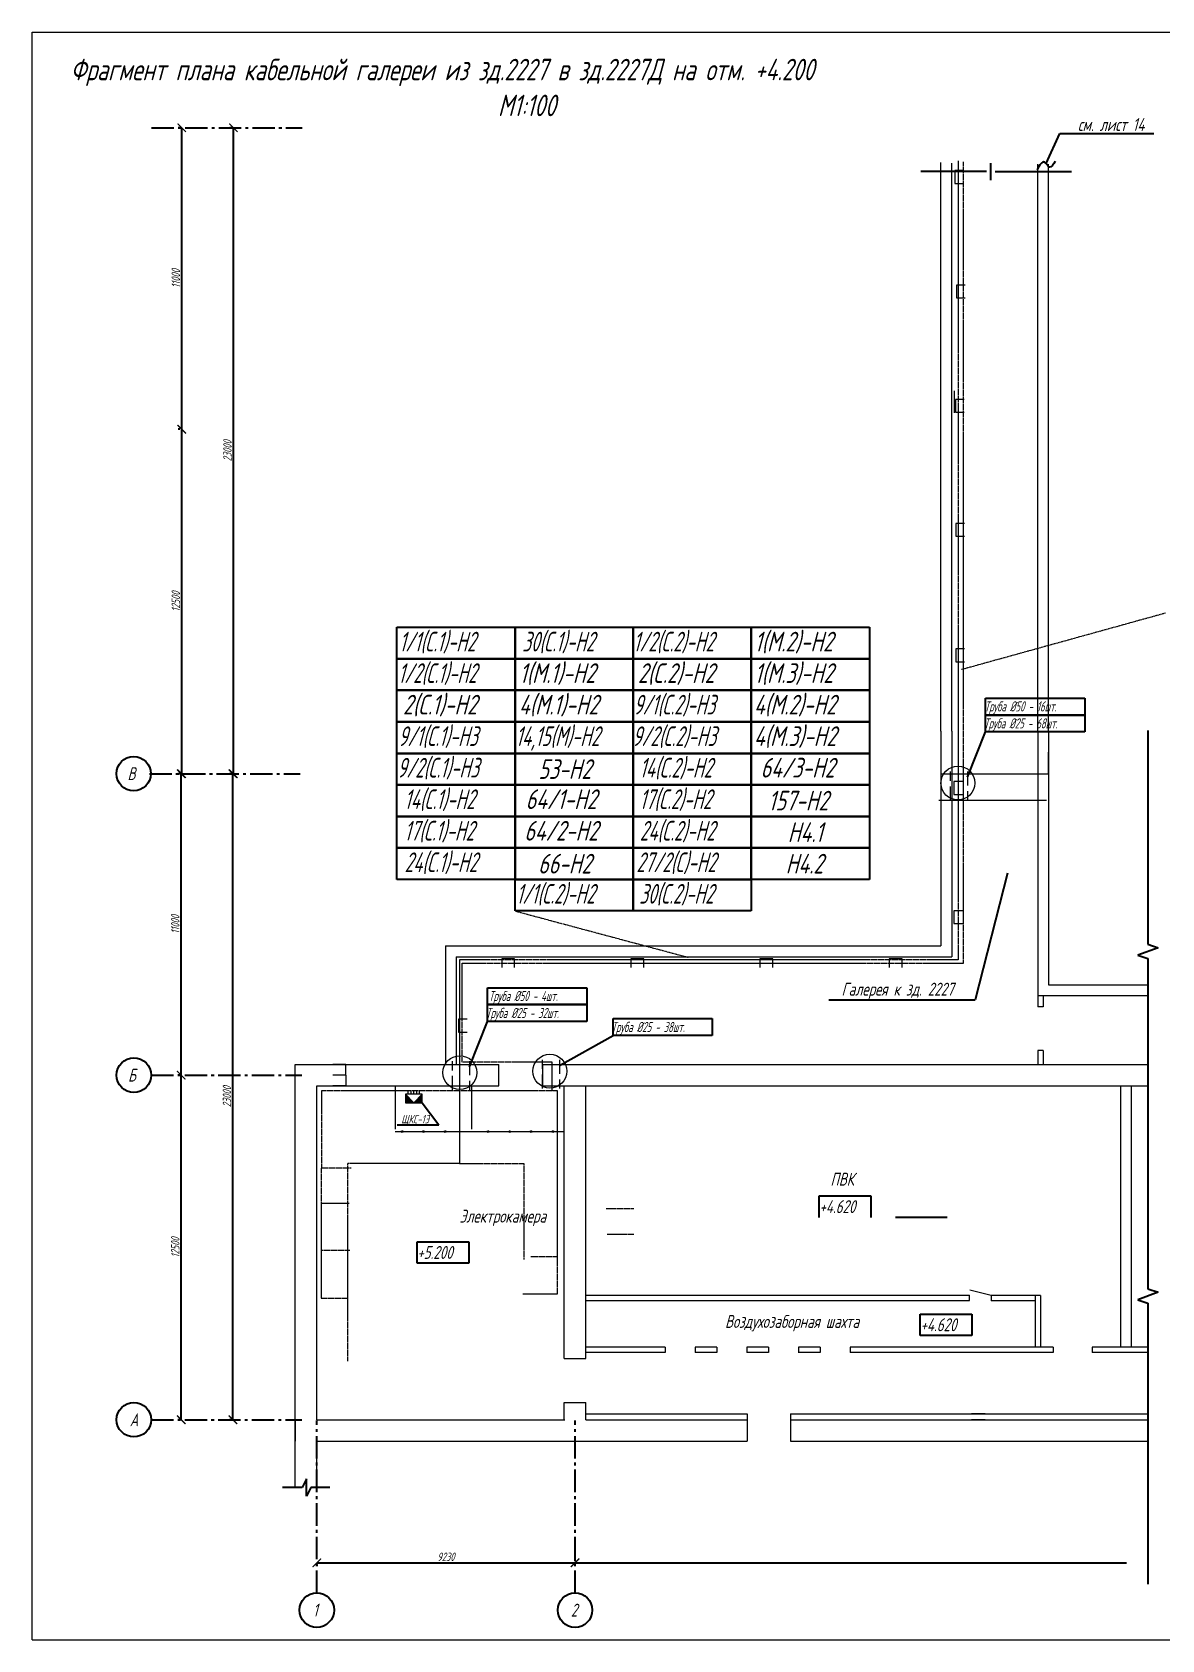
# Model space of a CAD drawing. Header units: millimetres. Extents: x -14296 to 10264, y -13087 to -5602.
# Drawn here: x -4955 to -4551, y -7160 to -6586 of the extents above; entities that cross this region are included whole.
import ezdxf

# ---------------------------------------------------------------- set-up
doc = ezdxf.new("R2010")
doc.units = ezdxf.units.MM
for name, pattern in [('gost5', [7, 5, -2, 0]), ('gost6', [12, 8, -1.5, 1, -1.5]), ('K5LT_BASIC', [0]), ('PHANTOM2', [1.25, 0.625, -0.125, 0.125, -0.125, 0.125, -0.125])]:
    doc.linetypes.add(name, pattern=pattern)
for name, color, linetype, lineweight in [('КаБель контрольный (Вновь)', 142, 'gost5', 15), ('КаБель силовой (Вновь)', 1, 'Continuous', 15), ('Линия выноска', 137, 'Continuous', 25), ('Осевая', 4, 'gost6', 25), ('Размерная', 4, 'Continuous', 25), ('Рамка толстая', 7, 'Continuous', 15), ('Рамка тонкая', 5, 'Continuous', 25), ('Строительный', 251, 'Continuous', 13), ('Текст', 7, 'Continuous', 20), ('Щиты пульты (Вновь)', 5, 'Continuous', 15), ('ЭлектрооБорудование (Вновь)', 160, 'Continuous', 15)]:
    doc.layers.add(name, color=color, linetype=linetype, lineweight=lineweight)
doc.styles.add('Simplex', font='simplex.shx', dxfattribs={"width": 0.7, "oblique": 15})

# ---------------------------------------------------------------- blocks, each defined once
blk = doc.blocks.new('_ArchTick')
at = {"color": 0, "const_width": 0.15}
blk.add_lwpolyline([(-0.5, -0.5), (0.5, 0.5)], dxfattribs=at)

msp = doc.modelspace()

# ---------------------------------------------------------------- hatches: boundary and pattern name
at = {"layer": 'Щиты пульты (Вновь)', "true_color": 0x000000}
h = msp.add_hatch(color=18, dxfattribs=at)
h.paths.add_polyline_path([(-4815.61731, -6967.85332), (-4815.61731, -6964.85332), (-4818.61731, -6967.85332)])
h.paths.add_polyline_path([(-4821.61731, -6967.85332), (-4818.61731, -6967.85332), (-4821.61731, -6964.85332)])

# ---------------------------------------------------------------- linework, layer by layer
at = {"color": 18, "true_color": 0x000000}
msp.add_spline([(-4589.5044, -6631.73161), (-4591.56582, -6633.79304), (-4593.31862, -6632.04024), (-4596.00991, -6634.73153)], degree=3, dxfattribs=at)
at = {"layer": 'КаБель контрольный (Вновь)', "color": 18, "linetype": 'PHANTOM2', "lineweight": 15, "true_color": 0x000000}
for p, q in [((-4622.30486, -6918.02963), (-4622.30486, -6631.86444)), ((-4801.37331, -6953.41198), (-4801.37331, -6918.02963)), ((-4801.37331, -6918.02963), (-4622.30486, -6918.02963)), ((-4769.20357, -6953.41198), (-4801.37331, -6953.41198)), ((-4769.20357, -6963.62195), (-4769.20357, -6953.41198)), ((-4767.29071, -6963.62195), (-4851.68615, -6963.62195)), ((-4851.68615, -6963.62195), (-4851.68615, -6991.18922)), ((-4767.29071, -6963.62195), (-4769.20357, -6963.62195)), ((-4767.29071, -7005.76234), (-4767.29071, -6963.62195)), ((-4841.06376, -6991.18922), (-4851.80871, -6991.18922)), ((-4851.80871, -6991.18922), (-4851.80871, -7037.69207)), ((-4841.73376, -7003.8855), (-4851.80871, -7003.8855)), ((-4767.29071, -7022.8317), (-4767.29071, -7005.76234)), ((-4740.05709, -7005.76234), (-4749.9299, -7005.76234)), ((-4749.63374, -7014.77453), (-4740.05709, -7014.77453)), ((-4841.47868, -7020.61795), (-4851.80871, -7020.61795)), ((-4767.29071, -7022.8317), (-4776.79472, -7022.8317)), ((-4767.29071, -7036.14675), (-4767.29071, -7022.8317)), ((-4779.71902, -7036.14675), (-4767.29071, -7036.14675)), ((-4851.80871, -7037.69207), (-4842.34176, -7037.69207))]:
    msp.add_line(p, q, dxfattribs=at)
at = {"layer": 'КаБель контрольный (Вновь)', "color": 18, "true_color": 0x000000}
for p, q in [((-4820.61731, -6964.85332), (-4820.61731, -6963.85332)), ((-4819.61731, -6964.85332), (-4819.61731, -6963.85332)), ((-4818.61731, -6964.85332), (-4818.61731, -6963.85332)), ((-4817.61731, -6964.85332), (-4817.61731, -6963.85332)), ((-4816.61731, -6964.85332), (-4816.61731, -6963.85332))]:
    msp.add_line(p, q, dxfattribs=at)
at = {"layer": 'КаБель силовой (Вновь)', "color": 18, "true_color": 0x000000}
for p, q in [((-4622.29455, -6635.05778), (-4625.37016, -6635.05778)), ((-4625.37016, -6635.05778), (-4625.37016, -6639.67119)), ((-4625.37016, -6639.67119), (-4622.29455, -6639.67119)), ((-4621.72415, -6675.91556), (-4624.79975, -6675.91556)), ((-4624.79975, -6675.91556), (-4624.79975, -6680.52896)), ((-4624.79975, -6680.52896), (-4621.72415, -6680.52896)), ((-4622.07254, -6716.72485), (-4625.14814, -6716.72485)), ((-4625.14814, -6716.72485), (-4625.14814, -6721.33826)), ((-4625.14814, -6721.33826), (-4622.07254, -6721.33826)), ((-4621.93608, -6760.99905), (-4625.01169, -6760.99905)), ((-4625.01169, -6760.99905), (-4625.01169, -6765.61246)), ((-4625.01169, -6765.61246), (-4621.93608, -6765.61246)), ((-4621.90822, -6805.85913), (-4624.98383, -6805.85913)), ((-4624.98383, -6805.85913), (-4624.98383, -6810.47253)), ((-4624.98383, -6810.47253), (-4621.90822, -6810.47253)), ((-4622.63775, -6853.17678), (-4625.71335, -6853.17678)), ((-4625.71335, -6853.17678), (-4625.71335, -6857.79018)), ((-4625.71335, -6857.79018), (-4622.63775, -6857.79018)), ((-4622.63775, -6899.31084), (-4625.71335, -6899.31084)), ((-4625.71335, -6899.31084), (-4625.71335, -6903.92425)), ((-4625.71335, -6903.92425), (-4622.63775, -6903.92425)), ((-4782.6412, -6916.50278), (-4787.25461, -6916.50278)), ((-4787.25461, -6916.50278), (-4787.25461, -6919.57839)), ((-4782.6412, -6919.57839), (-4782.6412, -6916.50278)), ((-4736.50714, -6916.50278), (-4741.12054, -6916.50278)), ((-4741.12054, -6916.50278), (-4741.12054, -6919.57839)), ((-4736.50714, -6919.57839), (-4736.50714, -6916.50278)), ((-4690.37307, -6916.50278), (-4694.98648, -6916.50278)), ((-4694.98648, -6916.50278), (-4694.98648, -6919.57839)), ((-4690.37307, -6919.57839), (-4690.37307, -6916.50278)), ((-4644.23901, -6916.50278), (-4648.85241, -6916.50278)), ((-4648.85241, -6916.50278), (-4648.85241, -6919.57839)), ((-4644.23901, -6919.57839), (-4644.23901, -6916.50278)), ((-4799.62905, -6938.03201), (-4802.70466, -6938.03201)), ((-4802.70466, -6938.03201), (-4802.70466, -6942.64542)), ((-4802.70466, -6942.64542), (-4799.62905, -6942.64542))]:
    msp.add_line(p, q, dxfattribs=at)
at = {"layer": 'КаБель силовой (Вновь)', "color": 18, "linetype": 'PHANTOM2', "lineweight": 15, "true_color": 0x000000}
for p, q in [((-4624.20044, -6631.55015), (-4624.20044, -6916.81544)), ((-4624.20044, -6916.81544), (-4802.3138, -6916.81544)), ((-4802.3138, -6916.81544), (-4802.3138, -6989.58046)), ((-4802.3138, -6989.58046), (-4842.34176, -6989.58046)), ((-4842.34176, -6989.58046), (-4842.34176, -7041.27814)), ((-4802.3138, -6989.58046), (-4779.39589, -6989.58046)), ((-4779.39589, -6989.58046), (-4779.39589, -7012.05971)), ((-4779.39589, -7012.05971), (-4779.39589, -7023.80819)), ((-4842.34176, -7041.27814), (-4842.34176, -7060.1453))]:
    msp.add_line(p, q, dxfattribs=at)
at = {"layer": 'КаБель силовой (Вновь)', "color": 18, "linetype": 'gost5', "true_color": 0x000000}
for p, q in [((-4626.93815, -6859.89562), (-4626.93815, -6849.64311)), ((-4620.85775, -6849.64311), (-4620.85775, -6859.89562)), ((-4804.868, -6963.29491), (-4804.868, -6953.0424)), ((-4798.78759, -6953.0424), (-4798.78759, -6963.29491)), ((-4772.72992, -6962.78795), (-4772.72992, -6952.53544)), ((-4766.64952, -6952.53544), (-4766.64952, -6962.78795))]:
    msp.add_line(p, q, dxfattribs=at)
at = {"layer": 'Линия выноска', "color": 18, "linetype": 'ByBlock', "lineweight": -2, "true_color": 0x000000}
for p, q in [((-4587.8414, -6621.85086), (-4587.8414, -6621.85086)), ((-4618.15248, -6931.15668), (-4618.15248, -6931.15668)), ((-4809.76858, -6975.78234), (-4809.76858, -6975.78234))]:
    msp.add_line(p, q, dxfattribs=at)
at = {"layer": 'Линия выноска', "color": 18, "true_color": 0x000000}
for p, q in [((-4614.09683, -6635.43156), (-4637.49816, -6635.43156)), ((-4612.54607, -6638.50712), (-4612.58053, -6632.356)), ((-4611.02552, -6635.42295), (-4583.67508, -6635.42295)), ((-4556.38663, -6834.99927), (-4556.38663, -6911.25563)), ((-4552.75566, -6912.49944), (-4560.01761, -6915.16226)), ((-4560.01761, -6915.16226), (-4556.38663, -6916.39996)), ((-4556.38663, -6911.25563), (-4552.75566, -6912.49944)), ((-4556.38663, -6916.39996), (-4556.38663, -7034.2798)), ((-4552.75566, -7035.52362), (-4560.01761, -7038.18643)), ((-4556.38663, -7034.2798), (-4552.75566, -7035.52362)), ((-4560.01761, -7038.18643), (-4556.38663, -7039.42414)), ((-4556.38663, -7039.42414), (-4556.38663, -7139.79166)), ((-4858.5053, -7105.2649), (-4865.61049, -7105.2649)), ((-4856.989, -7102.18934), (-4858.5053, -7105.2649)), ((-4856.95454, -7108.34045), (-4856.989, -7102.18934)), ((-4855.43824, -7105.2649), (-4856.95454, -7108.34045)), ((-4848.69467, -7105.2649), (-4855.43824, -7105.2649))]:
    msp.add_line(p, q, dxfattribs=at)
at = {"layer": 'Линия выноска', "color": 18, "linetype": 'PHANTOM2', "lineweight": 15, "true_color": 0x000000}
for p, q in [((-4550.09094, -6793.06076), (-4623.15186, -6813.27435)), ((-4782.50172, -6899.38823), (-4720.66476, -6915.93708))]:
    msp.add_line(p, q, dxfattribs=at)
at = {"layer": 'Линия выноска', "color": 18, "linetype": 'ByBlock', "lineweight": -2, "true_color": 0x000000}
for points in [[(-4592.78105, -6632.53784), (-4587.8414, -6621.85086)], [(-4587.8414, -6621.85086), (-4554.33421, -6621.85086)], [(-4606.53558, -6885.95508), (-4618.15248, -6931.15668)], [(-4670.44367, -6931.15668), (-4618.15248, -6931.15668)], [(-4815.61731, -6967.85332), (-4809.76858, -6975.78234)], [(-4824.58104, -6975.78234), (-4809.76858, -6975.78234)]]:
    msp.add_lwpolyline(points, dxfattribs=at)
at = {"layer": 'Осевая', "color": 18, "true_color": 0x000000}
for p, q in [((-4912.32967, -6619.75764), (-4858.5066, -6619.75764)), ((-4913.13011, -6850.43222), (-4859.30703, -6850.43222)), ((-4912.51346, -6958.02344), (-4858.69038, -6958.02344)), ((-4912.51346, -7081.04762), (-4858.69038, -7081.04762)), ((-4853.30807, -7142.86726), (-4853.30807, -7081.35518)), ((-4761.03994, -7142.86726), (-4761.03994, -7081.35518))]:
    msp.add_line(p, q, dxfattribs=at)
at = {"layer": 'Размерная', "color": 18, "true_color": 0x000000}
for p, q in [((-4902.19006, -6619.75764), (-4902.81506, -6619.75764)), ((-4901.56506, -6727.40379), (-4901.56506, -6619.75764)), ((-4883.73643, -6619.75764), (-4884.36143, -6619.75764)), ((-4883.11143, -6850.42797), (-4883.11143, -6619.75764)), ((-4902.19006, -6727.40379), (-4902.81506, -6727.40379)), ((-4902.19006, -6727.40379), (-4902.81506, -6727.40379)), ((-4901.56506, -6850.42797), (-4901.56506, -6727.40379)), ((-4902.37384, -6850.37729), (-4902.99884, -6850.37729)), ((-4902.19006, -6850.42797), (-4902.81506, -6850.42797)), ((-4901.74884, -6958.02344), (-4901.74884, -6850.37729)), ((-4883.92022, -6850.37729), (-4884.54522, -6850.37729)), ((-4883.73643, -6850.42797), (-4884.36143, -6850.42797)), ((-4883.29522, -7081.04762), (-4883.29522, -6850.37729)), ((-4902.37384, -6958.02344), (-4902.99884, -6958.02344)), ((-4902.37384, -6958.02344), (-4902.99884, -6958.02344)), ((-4901.74884, -7081.04762), (-4901.74884, -6958.02344)), ((-4902.37384, -7081.04762), (-4902.99884, -7081.04762)), ((-4883.92022, -7081.04762), (-4884.54522, -7081.04762)), ((-4853.30807, -7132.10265), (-4761.03994, -7132.10265)), ((-4853.30807, -7132.72765), (-4853.30807, -7133.35265)), ((-4761.03994, -7131.47765), (-4761.03994, -7130.85265)), ((-4761.03994, -7132.10265), (-4564.07564, -7132.10265))]:
    msp.add_line(p, q, dxfattribs=at)
at = {"layer": 'Рамка толстая', "color": 18, "true_color": 0x000000}
for p, q in [((-4955.00403, -7159.62825), (-4955.00403, -6585.62825)), ((-4955.00403, -6585.62825), (-4165.00403, -6585.62825)), ((-4955.00403, -7159.62825), (-4165.00403, -7159.62825))]:
    msp.add_line(p, q, dxfattribs=at)
at = {"layer": 'Рамка тонкая', "color": 18, "true_color": 0x000000}
for p, q in [((-4824.70608, -6798.09778), (-4782.50172, -6798.09778)), ((-4824.70608, -6809.35227), (-4824.70608, -6798.09778)), ((-4782.50172, -6798.09778), (-4740.29737, -6798.09778)), ((-4782.50172, -6809.35227), (-4782.50172, -6798.09778)), ((-4782.50172, -6798.09778), (-4782.50172, -6809.35227)), ((-4740.29737, -6798.09778), (-4698.09301, -6798.09778)), ((-4740.29737, -6809.35227), (-4740.29737, -6798.09778)), ((-4740.29737, -6798.09778), (-4740.29737, -6809.35227)), ((-4698.09301, -6798.09778), (-4655.88865, -6798.09778)), ((-4698.09301, -6809.35227), (-4698.09301, -6798.09778)), ((-4698.09301, -6798.09778), (-4698.09301, -6809.35227)), ((-4655.88865, -6798.09778), (-4655.88865, -6809.35227)), ((-4824.70608, -6809.35227), (-4782.50172, -6809.35227)), ((-4824.70608, -6820.60677), (-4824.70608, -6809.35227)), ((-4782.50172, -6809.35227), (-4824.70608, -6809.35227)), ((-4782.50172, -6809.35227), (-4740.29737, -6809.35227)), ((-4782.50172, -6820.60677), (-4782.50172, -6809.35227)), ((-4740.29737, -6809.35227), (-4782.50172, -6809.35227)), ((-4782.50172, -6809.35227), (-4782.50172, -6820.60677)), ((-4740.29737, -6809.35227), (-4698.09301, -6809.35227)), ((-4740.29737, -6820.60677), (-4740.29737, -6809.35227)), ((-4698.09301, -6809.35227), (-4740.29737, -6809.35227)), ((-4740.29737, -6809.35227), (-4740.29737, -6820.60677)), ((-4698.09301, -6809.35227), (-4655.88865, -6809.35227)), ((-4698.09301, -6820.60677), (-4698.09301, -6809.35227)), ((-4655.88865, -6809.35227), (-4698.09301, -6809.35227)), ((-4698.09301, -6809.35227), (-4698.09301, -6820.60677)), ((-4655.88865, -6809.35227), (-4655.88865, -6820.60677)), ((-4824.70608, -6820.60677), (-4782.50172, -6820.60677)), ((-4824.70608, -6831.86126), (-4824.70608, -6820.60677)), ((-4782.50172, -6820.60677), (-4824.70608, -6820.60677)), ((-4782.50172, -6820.60677), (-4740.29737, -6820.60677)), ((-4782.50172, -6831.86126), (-4782.50172, -6820.60677)), ((-4740.29737, -6820.60677), (-4782.50172, -6820.60677)), ((-4782.50172, -6820.60677), (-4782.50172, -6831.86126)), ((-4740.29737, -6820.60677), (-4698.09301, -6820.60677)), ((-4740.29737, -6831.86126), (-4740.29737, -6820.60677)), ((-4698.09301, -6820.60677), (-4740.29737, -6820.60677)), ((-4740.29737, -6820.60677), (-4740.29737, -6831.86126)), ((-4698.09301, -6820.60677), (-4655.88865, -6820.60677)), ((-4698.09301, -6831.86126), (-4698.09301, -6820.60677)), ((-4655.88865, -6820.60677), (-4698.09301, -6820.60677)), ((-4698.09301, -6820.60677), (-4698.09301, -6831.86126)), ((-4655.88865, -6820.60677), (-4655.88865, -6831.86126)), ((-4614.38005, -6823.38284), (-4578.9725, -6823.38284)), ((-4614.38005, -6829.43834), (-4614.38005, -6823.38284)), ((-4578.9725, -6823.38284), (-4578.9725, -6829.43834)), ((-4614.38005, -6829.43834), (-4578.9725, -6829.43834)), ((-4614.38005, -6835.49384), (-4614.38005, -6829.43834)), ((-4578.9725, -6829.43834), (-4614.38005, -6829.43834)), ((-4578.9725, -6829.43834), (-4578.9725, -6835.49384)), ((-4824.70608, -6831.86126), (-4782.50172, -6831.86126)), ((-4824.70608, -6843.11576), (-4824.70608, -6831.86126)), ((-4782.50172, -6831.86126), (-4824.70608, -6831.86126)), ((-4782.50172, -6831.86126), (-4740.29737, -6831.86126)), ((-4782.50172, -6843.11576), (-4782.50172, -6831.86126)), ((-4740.29737, -6831.86126), (-4782.50172, -6831.86126)), ((-4782.50172, -6831.86126), (-4782.50172, -6843.11576)), ((-4740.29737, -6831.86126), (-4698.09301, -6831.86126)), ((-4740.29737, -6843.11576), (-4740.29737, -6831.86126)), ((-4698.09301, -6831.86126), (-4740.29737, -6831.86126)), ((-4740.29737, -6831.86126), (-4740.29737, -6843.11576)), ((-4698.09301, -6831.86126), (-4655.88865, -6831.86126)), ((-4698.09301, -6843.11576), (-4698.09301, -6831.86126)), ((-4655.88865, -6831.86126), (-4698.09301, -6831.86126)), ((-4698.09301, -6831.86126), (-4698.09301, -6843.11576)), ((-4655.88865, -6831.86126), (-4655.88865, -6843.11576)), ((-4620.85775, -6851.64557), (-4614.38005, -6835.49384)), ((-4578.9725, -6835.49384), (-4614.38005, -6835.49384)), ((-4824.70608, -6843.11576), (-4782.50172, -6843.11576)), ((-4824.70608, -6854.37025), (-4824.70608, -6843.11576)), ((-4782.50172, -6843.11576), (-4824.70608, -6843.11576)), ((-4782.50172, -6843.11576), (-4740.29737, -6843.11576)), ((-4782.50172, -6854.37025), (-4782.50172, -6843.11576)), ((-4740.29737, -6843.11576), (-4782.50172, -6843.11576)), ((-4782.50172, -6843.11576), (-4782.50172, -6854.37025)), ((-4740.29737, -6843.11576), (-4698.09301, -6843.11576)), ((-4740.29737, -6854.37025), (-4740.29737, -6843.11576)), ((-4698.09301, -6843.11576), (-4740.29737, -6843.11576)), ((-4740.29737, -6843.11576), (-4740.29737, -6854.37025)), ((-4698.09301, -6843.11576), (-4655.88865, -6843.11576)), ((-4698.09301, -6854.37025), (-4698.09301, -6843.11576)), ((-4655.88865, -6843.11576), (-4698.09301, -6843.11576)), ((-4698.09301, -6843.11576), (-4698.09301, -6854.37025)), ((-4655.88865, -6843.11576), (-4655.88865, -6854.37025)), ((-4824.70608, -6854.37025), (-4782.50172, -6854.37025)), ((-4824.70608, -6865.62475), (-4824.70608, -6854.37025)), ((-4782.50172, -6854.37025), (-4824.70608, -6854.37025)), ((-4782.50172, -6854.37025), (-4740.29737, -6854.37025)), ((-4782.50172, -6865.62475), (-4782.50172, -6854.37025)), ((-4740.29737, -6854.37025), (-4782.50172, -6854.37025)), ((-4782.50172, -6854.37025), (-4782.50172, -6865.62475)), ((-4740.29737, -6854.37025), (-4698.09301, -6854.37025)), ((-4740.29737, -6865.62475), (-4740.29737, -6854.37025)), ((-4698.09301, -6854.37025), (-4740.29737, -6854.37025)), ((-4740.29737, -6854.37025), (-4740.29737, -6865.62475)), ((-4698.09301, -6854.37025), (-4655.88865, -6854.37025)), ((-4698.09301, -6865.62475), (-4698.09301, -6854.37025)), ((-4655.88865, -6854.37025), (-4698.09301, -6854.37025)), ((-4698.09301, -6854.37025), (-4698.09301, -6865.62475)), ((-4655.88865, -6854.37025), (-4655.88865, -6865.62475)), ((-4824.70608, -6865.62475), (-4782.50172, -6865.62475)), ((-4824.70608, -6876.87924), (-4824.70608, -6865.62475)), ((-4782.50172, -6865.62475), (-4824.70608, -6865.62475)), ((-4782.50172, -6865.62475), (-4740.29737, -6865.62475)), ((-4782.50172, -6876.87924), (-4782.50172, -6865.62475)), ((-4740.29737, -6865.62475), (-4782.50172, -6865.62475)), ((-4782.50172, -6865.62475), (-4782.50172, -6876.87924)), ((-4740.29737, -6865.62475), (-4698.09301, -6865.62475)), ((-4740.29737, -6876.87924), (-4740.29737, -6865.62475)), ((-4698.09301, -6865.62475), (-4740.29737, -6865.62475)), ((-4740.29737, -6865.62475), (-4740.29737, -6876.87924)), ((-4698.09301, -6865.62475), (-4655.88865, -6865.62475)), ((-4698.09301, -6876.87924), (-4698.09301, -6865.62475)), ((-4655.88865, -6865.62475), (-4698.09301, -6865.62475)), ((-4698.09301, -6865.62475), (-4698.09301, -6876.87924)), ((-4655.88865, -6865.62475), (-4655.88865, -6876.87924)), ((-4824.70608, -6876.87924), (-4782.50172, -6876.87924)), ((-4824.70608, -6888.13374), (-4824.70608, -6876.87924)), ((-4782.50172, -6876.87924), (-4824.70608, -6876.87924)), ((-4782.50172, -6876.87924), (-4740.29737, -6876.87924)), ((-4782.50172, -6888.13374), (-4782.50172, -6876.87924)), ((-4740.29737, -6876.87924), (-4782.50172, -6876.87924)), ((-4782.50172, -6876.87924), (-4782.50172, -6888.13374)), ((-4740.29737, -6876.87924), (-4698.09301, -6876.87924)), ((-4740.29737, -6888.13374), (-4740.29737, -6876.87924)), ((-4698.09301, -6876.87924), (-4740.29737, -6876.87924)), ((-4740.29737, -6876.87924), (-4740.29737, -6888.13374)), ((-4698.09301, -6876.87924), (-4655.88865, -6876.87924)), ((-4698.09301, -6888.13374), (-4698.09301, -6876.87924)), ((-4655.88865, -6876.87924), (-4698.09301, -6876.87924)), ((-4698.09301, -6876.87924), (-4698.09301, -6888.13374)), ((-4655.88865, -6876.87924), (-4655.88865, -6888.13374)), ((-4782.50172, -6888.13374), (-4824.70608, -6888.13374)), ((-4782.50172, -6888.13374), (-4740.29737, -6888.13374)), ((-4782.50172, -6899.38823), (-4782.50172, -6888.13374)), ((-4740.29737, -6888.13374), (-4782.50172, -6888.13374)), ((-4740.29737, -6888.13374), (-4698.09301, -6888.13374)), ((-4740.29737, -6899.38823), (-4740.29737, -6888.13374)), ((-4698.09301, -6888.13374), (-4740.29737, -6888.13374)), ((-4740.29737, -6888.13374), (-4740.29737, -6899.38823)), ((-4655.88865, -6888.13374), (-4698.09301, -6888.13374)), ((-4698.09301, -6888.13374), (-4698.09301, -6899.38823)), ((-4740.29737, -6899.38823), (-4782.50172, -6899.38823)), ((-4698.09301, -6899.38823), (-4740.29737, -6899.38823)), ((-4792.30989, -6926.78213), (-4756.90234, -6926.78213)), ((-4792.30989, -6932.83763), (-4792.30989, -6926.78213)), ((-4756.90234, -6926.78213), (-4756.90234, -6932.83763)), ((-4792.30989, -6932.83763), (-4756.90234, -6932.83763)), ((-4792.30989, -6938.89313), (-4792.30989, -6932.83763)), ((-4756.90234, -6932.83763), (-4792.30989, -6932.83763)), ((-4756.90234, -6932.83763), (-4756.90234, -6938.89313)), ((-4798.78759, -6955.04486), (-4792.30989, -6938.89313)), ((-4756.90234, -6938.89313), (-4792.30989, -6938.89313)), ((-4747.48434, -6937.83268), (-4712.07679, -6937.83268)), ((-4747.48434, -6943.88818), (-4747.48434, -6937.83268)), ((-4712.07679, -6937.83268), (-4712.07679, -6943.88818)), ((-4766.64952, -6954.5379), (-4747.48434, -6943.88818)), ((-4712.07679, -6943.88818), (-4747.48434, -6943.88818)), ((-4673.85059, -7001.11274), (-4655.39697, -7001.11274)), ((-4673.85059, -7008.80175), (-4673.85059, -7001.11274)), ((-4655.39697, -7001.11274), (-4655.39697, -7008.80175)), ((-4628.16335, -7008.80175), (-4646.61697, -7008.80175)), ((-4817.50936, -7017.46779), (-4799.05574, -7017.46779)), ((-4817.50936, -7025.1568), (-4817.50936, -7017.46779)), ((-4799.05574, -7017.46779), (-4799.05574, -7025.1568)), ((-4799.05574, -7025.1568), (-4817.50936, -7025.1568)), ((-4637.746, -7043.29448), (-4619.29237, -7043.29448)), ((-4637.746, -7050.98349), (-4637.746, -7043.29448)), ((-4619.29237, -7043.29448), (-4619.29237, -7050.98349)), ((-4619.29237, -7050.98349), (-4637.746, -7050.98349))]:
    msp.add_line(p, q, dxfattribs=at)
for centre in [(-4918.75263, -6850.3773), (-4918.66467, -6958.02344), (-4918.66467, -7081.04762), (-4853.30807, -7149.01847), (-4761.03994, -7149.01847)]:
    msp.add_circle(centre, 6.15121, dxfattribs=at)
at = {"layer": 'Строительный', "color": 18, "true_color": 0x000000}
for p, q in [((-4630.32676, -6835.21593), (-4630.32676, -6911.88938)), ((-4626.48225, -6835.21593), (-4626.48225, -6915.73388)), ((-4595.72621, -6835.20732), (-4595.72621, -6933.57239)), ((-4591.8817, -6835.20732), (-4591.8817, -6925.7296)), ((-4807.31806, -6911.88938), (-4807.31806, -6954.17894)), ((-4807.31806, -6911.88938), (-4630.32676, -6911.88938)), ((-4803.47356, -6915.73388), (-4803.47356, -6954.17894)), ((-4803.47356, -6915.73388), (-4626.48225, -6915.73388)), ((-4591.8817, -6925.7296), (-4556.38663, -6925.7296)), ((-4595.72621, -6929.5741), (-4556.38663, -6929.5741)), ((-4595.72621, -6929.5741), (-4595.72621, -6933.57239)), ((-4593.88085, -6933.57239), (-4595.72621, -6933.57239)), ((-4593.88085, -6929.5741), (-4593.88085, -6933.57239)), ((-4595.72621, -6949.25797), (-4595.72621, -6954.17894)), ((-4595.72621, -6949.25797), (-4595.72621, -6954.17894)), ((-4593.88085, -6949.25797), (-4595.72621, -6949.25797)), ((-4593.88085, -6949.25797), (-4593.88085, -6954.17894)), ((-4860.99709, -7105.2649), (-4860.99709, -6954.17894)), ((-4860.99709, -6954.17894), (-4788.25904, -6954.17894)), ((-4842.97366, -6954.17894), (-4847.58707, -6954.17894)), ((-4842.97366, -6958.02344), (-4842.97366, -6954.17894)), ((-4842.97366, -6958.02344), (-4842.97366, -6954.17894)), ((-4788.25904, -6961.86795), (-4788.25904, -6954.17894)), ((-4772.57346, -6954.17894), (-4681.53557, -6954.17894)), ((-4772.57346, -6961.86795), (-4772.57346, -6954.17894)), ((-4681.53557, -6954.17894), (-4556.38663, -6954.17894)), ((-4853.30807, -7081.04762), (-4853.30807, -6961.86795)), ((-4853.30807, -6961.86795), (-4788.25904, -6961.86795)), ((-4842.97366, -6958.02344), (-4847.58707, -6958.02344)), ((-4842.97366, -6958.02344), (-4847.58707, -6958.02344)), ((-4842.97366, -6961.86795), (-4847.58707, -6961.86795)), ((-4842.97366, -6958.02344), (-4842.97366, -6961.86795)), ((-4842.97366, -6958.02344), (-4842.97366, -6961.86795)), ((-4825.35214, -6961.86795), (-4825.35214, -6977.24597)), ((-4798.0965, -6961.86795), (-4798.0965, -6977.24597)), ((-4772.57346, -6961.86795), (-4681.53557, -6961.86795)), ((-4764.88445, -7059.18091), (-4764.88445, -6961.86795)), ((-4757.19544, -7059.18091), (-4757.19544, -6961.86795)), ((-4681.53557, -6961.86795), (-4556.38663, -6961.86795)), ((-4587.56988, -6961.86795), (-4556.38663, -6961.86795)), ((-4825.35214, -6978.16865), (-4764.88445, -6978.16865)), ((-4764.88445, -6978.91722), (-4764.88445, -6974.30381)), ((-4757.19544, -7056.37229), (-4757.19544, -7039.45647)), ((-4764.88445, -7059.18091), (-4757.19544, -7059.18091)), ((-4764.88445, -7081.04762), (-4764.88445, -7074.86649)), ((-4764.88445, -7074.86649), (-4757.19544, -7074.86649)), ((-4757.19544, -7081.04762), (-4757.19544, -7074.86649)), ((-4860.99709, -7081.04762), (-4860.99709, -7088.73663)), ((-4853.30807, -7081.04762), (-4774.40721, -7081.04762)), ((-4774.40721, -7081.04762), (-4764.71905, -7081.04762)), ((-4757.19544, -7080.97713), (-4757.19544, -7078.97798)), ((-4757.19544, -7078.97798), (-4699.52786, -7078.97798)), ((-4757.19544, -7081.04762), (-4699.52786, -7081.04762)), ((-4699.52786, -7078.97798), (-4699.52786, -7088.73663)), ((-4684.0391, -7078.97798), (-4684.0391, -7088.73663)), ((-4684.0391, -7078.97798), (-4556.38663, -7078.97798)), ((-4684.0391, -7081.04762), (-4556.38663, -7081.04762)), ((-4614.56204, -7078.97798), (-4619.46658, -7078.97798)), ((-4614.56204, -7081.04762), (-4619.46658, -7081.04762)), ((-4853.30807, -7105.25026), (-4853.30807, -7088.73663)), ((-4853.30807, -7088.73663), (-4774.40721, -7088.73663)), ((-4774.40721, -7088.73663), (-4699.52786, -7088.73663)), ((-4684.0391, -7088.73663), (-4556.38663, -7088.73663))]:
    msp.add_line(p, q, dxfattribs=at)
at = {"layer": 'Строительный', "color": 18, "ltscale": 100, "true_color": 0x000000}
for p, q in [((-4566.20032, -6961.89127), (-4566.20032, -7055.23586)), ((-4562.35581, -6961.89127), (-4562.35581, -7055.23586)), ((-4620.17726, -7036.72899), (-4757.19544, -7036.72899)), ((-4620.24557, -7036.62502), (-4620.24557, -7038.47039)), ((-4612.44197, -7036.70623), (-4620.05478, -7034.7215)), ((-4594.80353, -7036.72899), (-4612.44197, -7036.72899)), ((-4612.44197, -7036.72899), (-4612.44197, -7038.57436)), ((-4596.64889, -7036.72899), (-4596.64889, -7055.18262)), ((-4594.80353, -7036.72805), (-4594.80353, -7055.18262)), ((-4620.17726, -7038.57436), (-4757.19544, -7038.57436)), ((-4596.64889, -7038.57436), (-4612.44197, -7038.57436)), ((-4728.89988, -7055.18262), (-4757.19544, -7055.18262)), ((-4728.89988, -7057.02798), (-4757.19544, -7057.02798)), ((-4728.89988, -7055.18262), (-4728.89988, -7057.02798)), ((-4710.44625, -7055.18262), (-4718.13526, -7055.18262)), ((-4718.13526, -7055.18262), (-4718.13526, -7057.02798)), ((-4710.44625, -7057.02798), (-4718.13526, -7057.02798)), ((-4710.44625, -7055.18262), (-4710.44625, -7057.02798)), ((-4691.99263, -7055.18262), (-4699.68164, -7055.18262)), ((-4699.68164, -7055.18262), (-4699.68164, -7057.02798)), ((-4691.99263, -7057.02798), (-4699.68164, -7057.02798)), ((-4691.99263, -7055.18262), (-4691.99263, -7057.02798)), ((-4673.539, -7057.02798), (-4681.30895, -7057.02798)), ((-4673.539, -7055.18262), (-4681.22801, -7055.18262)), ((-4681.22801, -7055.18262), (-4681.22801, -7057.02798)), ((-4673.539, -7055.18262), (-4673.539, -7057.02798)), ((-4590.21803, -7055.18936), (-4662.77439, -7055.18262)), ((-4662.77439, -7055.18262), (-4662.77439, -7057.02798)), ((-4590.24873, -7057.0236), (-4662.77439, -7057.02798)), ((-4590.20397, -7055.18533), (-4590.20397, -7057.0307)), ((-4556.38663, -7055.18262), (-4576.36363, -7055.18262)), ((-4576.36363, -7055.18262), (-4576.36363, -7057.02798)), ((-4556.38663, -7057.02798), (-4576.36363, -7057.02798))]:
    msp.add_line(p, q, dxfattribs=at)
at = {"layer": 'Строительный', "color": 18, "true_color": 0x000000}
for centre in [(-4822.84474, -6978.16865), (-4815.15573, -6978.16865), (-4807.46672, -6978.16865), (-4792.08869, -6978.16865), (-4784.39968, -6978.16865), (-4776.71067, -6978.16865), (-4769.02166, -6978.16865)]:
    msp.add_circle(centre, 0.30756, dxfattribs=at)
at = {"layer": 'Щиты пульты (Вновь)', "color": 18, "true_color": 0x000000}
for p, q in [((-4815.61731, -6964.85332), (-4821.61731, -6964.85332)), ((-4821.61731, -6964.85332), (-4821.61731, -6967.85332)), ((-4818.61731, -6967.85332), (-4821.61731, -6964.85332)), ((-4821.61731, -6967.85332), (-4815.61731, -6967.85332)), ((-4815.61731, -6964.85332), (-4818.61731, -6967.85332)), ((-4815.61731, -6967.85332), (-4815.61731, -6964.85332))]:
    msp.add_line(p, q, dxfattribs=at)
at = {"layer": 'ЭлектрооБорудование (Вновь)', "color": 18, "linetype": 'K5LT_BASIC', "lineweight": 15, "true_color": 0x000000}
for p, q in [((-4630.32676, -6669.52724), (-4630.32676, -6632.20389)), ((-4626.48225, -6669.81509), (-4626.48225, -6632.37851)), ((-4595.72621, -6669.81509), (-4595.72621, -6632.74817)), ((-4591.8817, -6670.39077), (-4591.8817, -6632.74817)), ((-4630.32676, -6716.74883), (-4630.32676, -6669.52724)), ((-4626.48225, -6716.74883), (-4626.48225, -6669.81509)), ((-4595.72621, -6716.35714), (-4595.72621, -6669.81509)), ((-4591.8817, -6715.96542), (-4591.8817, -6670.39077)), ((-4625.52353, -6721.49566), (-4625.52353, -6713.72078)), ((-4630.32676, -6835.21593), (-4630.32676, -6716.74883)), ((-4626.48225, -6835.21593), (-4626.48225, -6716.74883)), ((-4595.72621, -6835.20732), (-4595.72621, -6716.35714)), ((-4591.8817, -6835.20732), (-4591.8817, -6715.96542)), ((-4591.8817, -6850.37729), (-4591.8817, -6842.68828)), ((-4591.8817, -6850.37729), (-4591.8817, -6842.68828)), ((-4630.32676, -6850.37729), (-4630.32676, -6850.37729)), ((-4630.32676, -6850.37729), (-4591.8817, -6850.37729)), ((-4630.32676, -6850.37729), (-4591.8817, -6850.37729)), ((-4592.63045, -6859.89565), (-4631.07551, -6859.89565))]:
    msp.add_line(p, q, dxfattribs=at)
at = {"layer": 'ЭлектрооБорудование (Вновь)', "color": 18, "true_color": 0x000000}
for centre in [(-4624.27178, -6853.71442), (-4802.20162, -6957.11371), (-4770.06355, -6956.60675)]:
    msp.add_circle(centre, 6.0555, dxfattribs=at)

# ---------------------------------------------------------------- block references
at = {"layer": 'Размерная', "color": 18, "true_color": 0x000000, "xscale": 3, "yscale": 3, "zscale": 3}
for p, rotation in [((-4901.56506, -6619.75764), 90), ((-4883.11143, -6619.75764), 90), ((-4901.56506, -6727.40379), 270), ((-4901.56506, -6727.40379), 90), ((-4901.74884, -6850.37729), 90), ((-4901.56506, -6850.42797), 270), ((-4883.29522, -6850.37729), 90), ((-4883.11143, -6850.42797), 270), ((-4901.74884, -6958.02344), 270), ((-4901.74884, -6958.02344), 90), ((-4901.74884, -7081.04762), 270), ((-4883.29522, -7081.04762), 270), ((-4853.30807, -7132.10265), 180)]:
    msp.add_blockref('_ArchTick', p, dxfattribs=dict(at, rotation=rotation))
msp.add_blockref('_ArchTick', (-4761.03994, -7132.10265), dxfattribs=at)

# ---------------------------------------------------------------- texts
at = {"layer": 'Линия выноска', "color": 18, "true_color": 0x000000, "char_height": 4.6134065, "attachment_point": 2, "line_spacing_factor": 0.685714, "style": 'Simplex'}
for s, insert in [('см. лист 14', (-4569.55, -6616.31478)), ('Галерея к зд. 2227', (-4645.83588, -6925.00547))]:
    msp.add_mtext(s, dxfattribs=dict(at, insert=insert))
at = {"layer": 'Линия выноска', "color": 18, "lineweight": 20, "true_color": 0x000000, "insert": (-4818.17481, -6972.21091), "char_height": 3, "attachment_point": 2, "line_spacing_factor": 0.8, "style": 'Simplex'}
msp.add_mtext('ЩКС-1Э', dxfattribs=at)
at = {"layer": 'Размерная', "color": 18, "true_color": 0x000000, "char_height": 3, "attachment_point": 5, "rotation": 90, "style": 'Simplex'}
for s, insert in [('11000', (-4903.69006, -6673.58072)), ('23000', (-4885.23643, -6735.0928)), ('12500', (-4903.69006, -6788.91588)), ('11000', (-4903.87384, -6904.20037)), ('23000', (-4885.42022, -6965.71245)), ('12500', (-4903.87384, -7019.53553))]:
    msp.add_mtext(s, dxfattribs=dict(at, insert=insert))
at = {"layer": 'Размерная', "color": 18, "true_color": 0x000000, "insert": (-4807.17401, -7129.97765), "char_height": 3, "attachment_point": 5, "style": 'Simplex'}
msp.add_mtext('9230', dxfattribs=at)
at = {"layer": 'Текст', "color": 18, "linetype": 'PHANTOM2', "lineweight": 15, "true_color": 0x000000, "style": 'Simplex', "oblique": 15}
for s, height, width, p in [('Фрагмент плана кабельной галереи из зд.2227 в зд.2227Д на отм. +4.200', 7.6890109, 0.7, (-4941.31652, -6602.82313)), ('М1:100', 7.689011, 0.7, (-4788.63262, -6615.63815)), ('1/1(С.1)-Н2', 7.0340596, 0.6, (-4823.86118, -6806.73962)), ('30(С.1)-Н2', 7.03406, 0.6, (-4779.92708, -6806.73962)), ('1/2(С.2)-Н2', 7.0340596, 0.6, (-4740.25636, -6806.73962)), ('1(М.2)-Н2', 7.03406, 0.7, (-4696.98014, -6806.73962)), ('1/2(С.1)-Н2', 7.0340596, 0.6, (-4824.26312, -6817.99412)), ('1(М.1)-Н2', 7.03406, 0.7, (-4780.91992, -6817.99412)), ('2(С.2)-Н2', 7.03406, 0.7, (-4738.59833, -6817.99412)), ('1(М.3)-Н2', 7.03406, 0.7, (-4696.98014, -6817.99412)), ('2(С.1)-Н2', 7.03406, 0.7, (-4822.53811, -6829.24861)), ('4(М.1)-Н2', 7.03406, 0.7, (-4781.11681, -6829.24861)), ('9/1(С.2)-Н3', 7.0340596, 0.6, (-4740.16854, -6829.24861)), ('4(М.2)-Н2', 7.03406, 0.7, (-4697.17704, -6829.24861)), ('Труба Ø50 - 16шт.', 3.6333007, 0.6, (-4614.75114, -6828.17668)), ('Труба Ø25 - 68шт.', 3.6333007, 0.6, (-4614.95875, -6834.23218)), ('9/1(С.1)-Н3', 7.0340596, 0.6, (-4824.17531, -6840.50311)), ('14,15(М)-Н2', 7.0340596, 0.6, (-4782.25974, -6840.50311)), ('9/2(С.2)-Н3', 7.0340596, 0.6, (-4740.57048, -6840.50311)), ('4(М.3)-Н2', 7.03406, 0.7, (-4697.17704, -6840.50311)), ('9/2(С.1)-Н3', 7.0340596, 0.6, (-4824.57725, -6851.7576)), ('53-Н2', 7.03406, 0.7, (-4774.1826, -6852.26003)), ('14(С.2)-Н2', 7.03406, 0.6, (-4738.04565, -6851.7576)), ('64/3-Н2', 7.03406, 0.7, (-4694.77008, -6851.7576)), ('В', 4.61341, 0.7, (-4920.94457, -6852.68401)), ('14(С.1)-Н2', 7.03406, 0.6, (-4822.05242, -6863.0121)), ('64/1-Н2', 7.03406, 0.7, (-4778.70986, -6863.0121)), ('17(С.2)-Н2', 7.03406, 0.6, (-4738.04565, -6863.0121)), ('157-Н2', 7.03406, 0.7, (-4692.0563, -6863.51453)), ('17(С.1)-Н2', 7.03406, 0.6, (-4822.05242, -6874.26659)), ('64/2-Н2', 7.03406, 0.7, (-4779.1788, -6874.26659)), ('24(С.2)-Н2', 7.03406, 0.6, (-4737.94517, -6874.26659)), ('Н4.1', 7.03406, 0.7, (-4685.08451, -6874.76903)), ('24(С.1)-Н2', 7.03406, 0.6, (-4821.95193, -6885.52109)), ('66-Н2', 7.03406, 0.7, (-4774.25495, -6886.02352)), ('27/2(С)-Н2', 7.03406, 0.6, (-4739.151, -6885.52109)), ('Н4.2', 7.03406, 0.7, (-4685.84288, -6886.02352)), ('1/1(С.2)-Н2', 7.0340596, 0.6, (-4782.05877, -6896.77558)), ('30(С.2)-Н2', 7.03406, 0.6, (-4738.12467, -6896.77558)), ('Труба Ø50 - 4шт.', 3.6333007, 0.6, (-4791.85051, -6931.57597)), ('Труба Ø25 - 32шт.', 3.6333007, 0.6, (-4792.8886, -6937.63147)), ('Труба Ø25 - 38шт.', 3.6333007, 0.6, (-4748.06304, -6942.62652)), ('Б', 4.61341, 0.7, (-4920.74366, -6960.33015)), ('ПВК', 4.613407, 0.7, (-4669.81277, -6997.47008)), ('+4.620', 4.613407, 0.7, (-4673.77004, -7007.26394)), ('Электрокамера', 4.6134065, 0.7, (-4802.32069, -7010.65224)), ('+5.200', 4.613407, 0.7, (-4817.42881, -7023.619)), ('Воздухозаборная шахта', 4.6134065, 0.7, (-4707.47467, -7048.2637)), ('+4.620', 4.613407, 0.7, (-4637.66545, -7049.44569)), ('А', 4.61341, 0.7, (-4920.12558, -7083.35432)), ('1', 4.61341, 0.7, (-4854.69505, -7151.32518)), ('2', 4.61341, 0.7, (-4762.53987, -7151.32518))]:
    msp.add_text(s, height=height, dxfattribs=dict(at, width=width)).set_placement(p)

doc.saveas('drawing.dxf')
